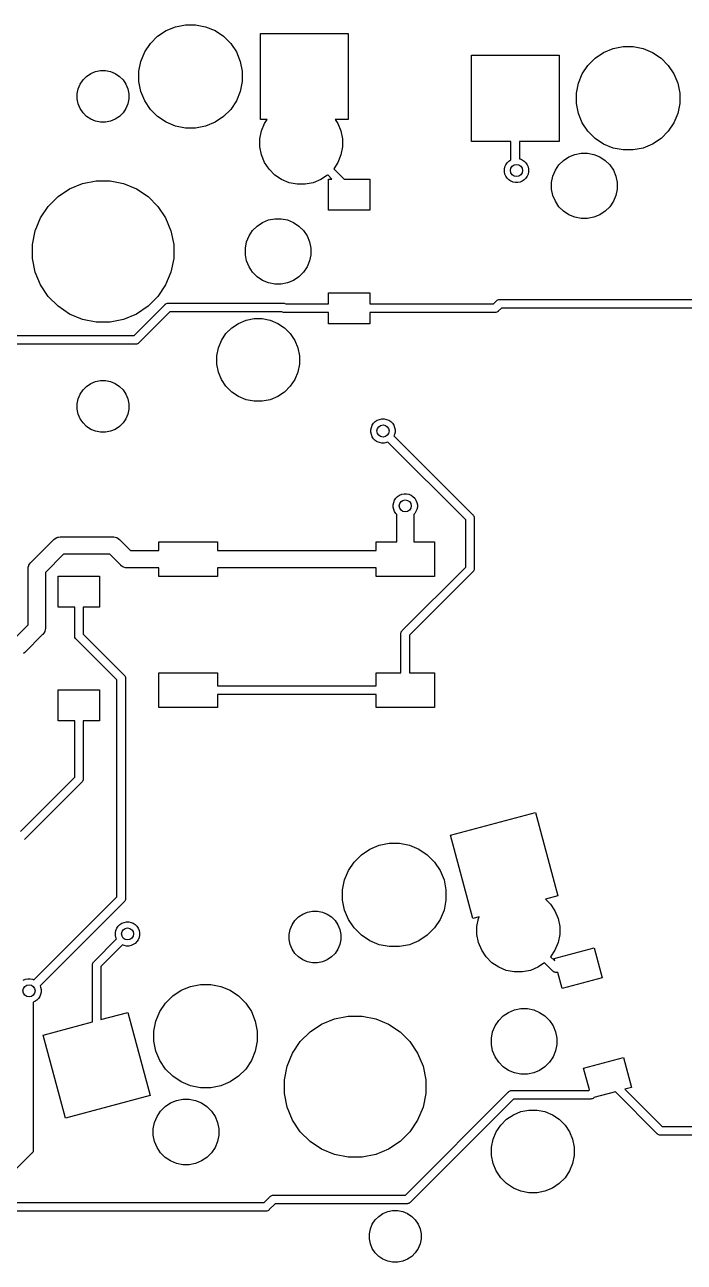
# Model space of a CAD drawing. Extents: x 70 to 347, y -163 to -55.
# Drawn here: x 101.38 to 120.53, y -153.88 to -117.96 of the extents above; entities that cross this region are included whole.
import ezdxf

# ---------------------------------------------------------------- set-up
doc = ezdxf.new("R2010")
doc.units = 0
doc.layers.add('BLACK', color=7, linetype='CONTINUOUS')

msp = doc.modelspace()

# ---------------------------------------------------------------- linework, layer by layer
at = {"layer": 'BLACK', "linetype": 'CONTINUOUS'}
for p, q in [((105.241, -118.291), (105.487, -118.127)), ((105.487, -118.127), (105.76, -118.014)), ((105.76, -118.014), (106.05, -117.956)), ((106.05, -117.956), (106.345, -117.956)), ((106.345, -117.956), (106.635, -118.014)), ((106.635, -118.014), (106.908, -118.127)), ((106.908, -118.127), (107.154, -118.291)), ((104.868, -118.746), (105.032, -118.5)), ((105.032, -118.5), (105.241, -118.291)), ((107.154, -118.291), (107.363, -118.5)), ((107.363, -118.5), (107.527, -118.746)), ((108.224, -120.706), (108.224, -118.206)), ((108.224, -118.206), (110.774, -118.206)), ((110.774, -118.206), (110.774, -120.706)), ((104.755, -119.019), (104.868, -118.746)), ((107.527, -118.746), (107.64, -119.019)), ((114.347, -121.341), (114.347, -118.841)), ((114.347, -118.841), (116.897, -118.841)), ((116.897, -118.841), (116.897, -121.341)), ((117.941, -118.926), (118.187, -118.762)), ((118.187, -118.762), (118.46, -118.649)), ((118.46, -118.649), (118.75, -118.591)), ((118.75, -118.591), (119.045, -118.591)), ((119.045, -118.591), (119.335, -118.649)), ((119.335, -118.649), (119.608, -118.762)), ((119.608, -118.762), (119.854, -118.926)), ((104.697, -119.308), (104.755, -119.019)), ((107.64, -119.019), (107.697, -119.308)), ((117.568, -119.381), (117.732, -119.135)), ((117.732, -119.135), (117.941, -118.926)), ((119.854, -118.926), (120.063, -119.135)), ((120.063, -119.135), (120.227, -119.381)), ((102.993, -119.681), (103.075, -119.558)), ((103.075, -119.558), (103.179, -119.454)), ((103.179, -119.454), (103.302, -119.372)), ((103.302, -119.372), (103.439, -119.315)), ((103.439, -119.315), (103.584, -119.286)), ((103.584, -119.286), (103.731, -119.286)), ((103.731, -119.286), (103.876, -119.315)), ((103.876, -119.315), (104.013, -119.372)), ((104.013, -119.372), (104.135, -119.454)), ((104.135, -119.454), (104.24, -119.558)), ((104.24, -119.558), (104.322, -119.681)), ((104.697, -119.604), (104.697, -119.308)), ((104.755, -119.894), (104.697, -119.604)), ((107.697, -119.604), (107.64, -119.894)), ((107.697, -119.308), (107.697, -119.604)), ((117.455, -119.654), (117.568, -119.381)), ((120.227, -119.381), (120.34, -119.654)), ((102.907, -119.962), (102.936, -119.817)), ((102.907, -120.11), (102.907, -119.962)), ((102.936, -119.817), (102.993, -119.681)), ((104.322, -119.681), (104.379, -119.817)), ((104.379, -119.817), (104.407, -119.962)), ((104.407, -119.962), (104.407, -120.11)), ((104.868, -120.167), (104.755, -119.894)), ((107.64, -119.894), (107.527, -120.167)), ((117.397, -119.943), (117.455, -119.654)), ((117.397, -120.239), (117.397, -119.943)), ((120.34, -119.654), (120.397, -119.943)), ((120.397, -119.943), (120.397, -120.239)), ((102.936, -120.255), (102.907, -120.11)), ((102.993, -120.391), (102.936, -120.255)), ((104.379, -120.255), (104.322, -120.391)), ((104.407, -120.11), (104.379, -120.255)), ((105.032, -120.412), (104.868, -120.167)), ((107.527, -120.167), (107.363, -120.412)), ((117.455, -120.529), (117.397, -120.239)), ((120.397, -120.239), (120.34, -120.529)), ((103.075, -120.514), (102.993, -120.391)), ((103.179, -120.619), (103.075, -120.514)), ((103.302, -120.701), (103.179, -120.619)), ((104.135, -120.619), (104.013, -120.701)), ((104.24, -120.514), (104.135, -120.619)), ((104.322, -120.391), (104.24, -120.514)), ((105.241, -120.621), (105.032, -120.412)), ((105.487, -120.785), (105.241, -120.621)), ((107.154, -120.621), (106.908, -120.785)), ((107.363, -120.412), (107.154, -120.621)), ((117.568, -120.802), (117.455, -120.529)), ((120.34, -120.529), (120.227, -120.802)), ((103.439, -120.757), (103.302, -120.701)), ((103.584, -120.786), (103.439, -120.757)), ((103.731, -120.786), (103.584, -120.786)), ((103.876, -120.757), (103.731, -120.786)), ((104.013, -120.701), (103.876, -120.757)), ((105.76, -120.899), (105.487, -120.785)), ((106.05, -120.956), (105.76, -120.899)), ((106.345, -120.956), (106.05, -120.956)), ((106.635, -120.899), (106.345, -120.956)), ((106.908, -120.785), (106.635, -120.899)), ((108.207, -121.268), (108.254, -121.036)), ((108.419, -120.706), (108.224, -120.706)), ((108.254, -121.036), (108.344, -120.818)), ((108.344, -120.818), (108.419, -120.706)), ((110.774, -120.706), (110.396, -120.706)), ((110.396, -120.706), (110.471, -120.818)), ((110.471, -120.818), (110.561, -121.036)), ((110.561, -121.036), (110.607, -121.268)), ((117.732, -121.047), (117.568, -120.802)), ((117.941, -121.256), (117.732, -121.047)), ((120.063, -121.047), (119.854, -121.256)), ((120.227, -120.802), (120.063, -121.047)), ((108.207, -121.504), (108.207, -121.268)), ((110.607, -121.268), (110.607, -121.504)), ((115.497, -121.341), (114.347, -121.341)), ((115.497, -121.875), (115.497, -121.341)), ((116.897, -121.341), (115.747, -121.341)), ((115.747, -121.341), (115.747, -121.847)), ((118.187, -121.42), (117.941, -121.256)), ((119.854, -121.256), (119.608, -121.42)), ((108.254, -121.736), (108.207, -121.504)), ((108.344, -121.955), (108.254, -121.736)), ((110.561, -121.736), (110.471, -121.955)), ((110.607, -121.504), (110.561, -121.736)), ((117.177, -121.789), (117.35, -121.718)), ((117.35, -121.718), (117.534, -121.681)), ((117.534, -121.681), (117.721, -121.681)), ((117.721, -121.681), (117.904, -121.718)), ((117.904, -121.718), (118.077, -121.789)), ((118.46, -121.534), (118.187, -121.42)), ((118.75, -121.591), (118.46, -121.534)), ((119.045, -121.591), (118.75, -121.591)), ((119.335, -121.534), (119.045, -121.591)), ((119.608, -121.42), (119.335, -121.534)), ((108.475, -122.151), (108.344, -121.955)), ((110.471, -121.955), (110.351, -122.134)), ((115.309, -122.152), (115.322, -122.085)), ((115.322, -122.085), (115.349, -122.021)), ((115.349, -122.021), (115.387, -121.964)), ((115.387, -121.964), (115.436, -121.915)), ((115.436, -121.915), (115.493, -121.877)), ((115.493, -121.877), (115.497, -121.875)), ((115.747, -121.847), (115.761, -121.85)), ((115.761, -121.85), (115.825, -121.877)), ((115.825, -121.877), (115.882, -121.915)), ((115.882, -121.915), (115.931, -121.964)), ((115.931, -121.964), (115.969, -122.021)), ((115.969, -122.021), (115.995, -122.085)), ((115.995, -122.085), (116.009, -122.152)), ((116.786, -122.181), (116.889, -122.026)), ((116.889, -122.026), (117.022, -121.893)), ((117.022, -121.893), (117.177, -121.789)), ((118.077, -121.789), (118.233, -121.893)), ((118.233, -121.893), (118.365, -122.026)), ((118.365, -122.026), (118.469, -122.181)), ((103.059, -122.565), (103.455, -122.486)), ((103.455, -122.486), (103.859, -122.486)), ((103.859, -122.486), (104.255, -122.565)), ((108.642, -122.318), (108.475, -122.151)), ((108.839, -122.45), (108.642, -122.318)), ((109.057, -122.54), (108.839, -122.45)), ((109.976, -122.45), (109.757, -122.54)), ((110.172, -122.318), (109.976, -122.45)), ((110.177, -122.314), (110.172, -122.318)), ((110.299, -122.436), (110.177, -122.314)), ((110.201, -123.336), (110.201, -122.436)), ((110.201, -122.436), (110.299, -122.436)), ((110.351, -122.134), (110.653, -122.436)), ((110.653, -122.436), (111.401, -122.436)), ((111.401, -122.436), (111.401, -123.336)), ((115.309, -122.221), (115.309, -122.152)), ((115.322, -122.289), (115.309, -122.221)), ((115.349, -122.352), (115.322, -122.289)), ((115.387, -122.41), (115.349, -122.352)), ((115.436, -122.459), (115.387, -122.41)), ((115.493, -122.497), (115.436, -122.459)), ((115.882, -122.459), (115.825, -122.497)), ((115.931, -122.41), (115.882, -122.459)), ((115.969, -122.352), (115.931, -122.41)), ((115.995, -122.289), (115.969, -122.352)), ((116.009, -122.221), (115.995, -122.289)), ((116.009, -122.152), (116.009, -122.221)), ((116.677, -122.538), (116.714, -122.354)), ((116.714, -122.354), (116.786, -122.181)), ((118.469, -122.181), (118.541, -122.354)), ((118.541, -122.354), (118.577, -122.538)), ((102.351, -122.944), (102.686, -122.72)), ((102.686, -122.72), (103.059, -122.565)), ((104.255, -122.565), (104.628, -122.72)), ((104.628, -122.72), (104.964, -122.944)), ((109.289, -122.586), (109.057, -122.54)), ((109.526, -122.586), (109.289, -122.586)), ((109.757, -122.54), (109.526, -122.586)), ((115.557, -122.523), (115.493, -122.497)), ((115.624, -122.537), (115.557, -122.523)), ((115.693, -122.537), (115.624, -122.537)), ((115.761, -122.523), (115.693, -122.537)), ((115.825, -122.497), (115.761, -122.523)), ((116.677, -122.725), (116.677, -122.538)), ((116.714, -122.908), (116.677, -122.725)), ((118.577, -122.725), (118.541, -122.908)), ((118.577, -122.538), (118.577, -122.725)), ((102.065, -123.229), (102.351, -122.944)), ((104.964, -122.944), (105.25, -123.229)), ((116.786, -123.081), (116.714, -122.908)), ((116.889, -123.237), (116.786, -123.081)), ((118.469, -123.081), (118.365, -123.237)), ((118.541, -122.908), (118.469, -123.081)), ((101.686, -123.938), (101.841, -123.565)), ((101.841, -123.565), (102.065, -123.229)), ((105.25, -123.229), (105.474, -123.565)), ((105.474, -123.565), (105.629, -123.938)), ((111.401, -123.336), (110.201, -123.336)), ((117.022, -123.369), (116.889, -123.237)), ((117.177, -123.473), (117.022, -123.369)), ((117.35, -123.545), (117.177, -123.473)), ((117.534, -123.581), (117.35, -123.545)), ((117.904, -123.545), (117.721, -123.581)), ((118.077, -123.473), (117.904, -123.545)), ((118.233, -123.369), (118.077, -123.473)), ((118.365, -123.237), (118.233, -123.369)), ((107.999, -123.931), (108.132, -123.798)), ((108.132, -123.798), (108.287, -123.694)), ((108.287, -123.694), (108.46, -123.623)), ((108.46, -123.623), (108.644, -123.586)), ((108.644, -123.586), (108.831, -123.586)), ((108.831, -123.586), (109.014, -123.623)), ((109.014, -123.623), (109.187, -123.694)), ((109.187, -123.694), (109.343, -123.798)), ((109.343, -123.798), (109.475, -123.931)), ((117.721, -123.581), (117.534, -123.581)), ((101.607, -124.334), (101.686, -123.938)), ((105.629, -123.938), (105.707, -124.334)), ((107.787, -124.443), (107.824, -124.259)), ((107.824, -124.259), (107.896, -124.086)), ((107.896, -124.086), (107.999, -123.931)), ((109.475, -123.931), (109.579, -124.086)), ((109.579, -124.086), (109.651, -124.259)), ((109.651, -124.259), (109.687, -124.443)), ((101.607, -124.738), (101.607, -124.334)), ((105.707, -124.334), (105.707, -124.738)), ((107.787, -124.63), (107.787, -124.443)), ((107.824, -124.813), (107.787, -124.63)), ((109.687, -124.63), (109.651, -124.813)), ((109.687, -124.443), (109.687, -124.63)), ((101.686, -125.134), (101.607, -124.738)), ((105.707, -124.738), (105.629, -125.134)), ((107.896, -124.986), (107.824, -124.813)), ((107.999, -125.142), (107.896, -124.986)), ((109.579, -124.986), (109.475, -125.142)), ((109.651, -124.813), (109.579, -124.986)), ((101.841, -125.507), (101.686, -125.134)), ((105.629, -125.134), (105.474, -125.507)), ((108.132, -125.274), (107.999, -125.142)), ((108.287, -125.378), (108.132, -125.274)), ((109.343, -125.274), (109.187, -125.378)), ((109.475, -125.142), (109.343, -125.274)), ((102.065, -125.843), (101.841, -125.507)), ((105.474, -125.507), (105.25, -125.843)), ((108.46, -125.45), (108.287, -125.378)), ((108.644, -125.486), (108.46, -125.45)), ((108.831, -125.486), (108.644, -125.486)), ((109.014, -125.45), (108.831, -125.486)), ((109.187, -125.378), (109.014, -125.45)), ((102.351, -126.129), (102.065, -125.843)), ((104.556, -126.975), (105.455, -126.077)), ((105.25, -125.843), (104.964, -126.129)), ((105.455, -126.077), (105.459, -126.072)), ((105.459, -126.072), (105.463, -126.068)), ((105.463, -126.068), (105.478, -126.057)), ((105.478, -126.057), (105.499, -126.045)), ((105.499, -126.045), (105.523, -126.038)), ((105.523, -126.038), (105.541, -126.036)), ((105.541, -126.036), (105.541, -126.036)), ((105.541, -126.036), (105.547, -126.036)), ((105.547, -126.036), (105.554, -126.036)), ((105.554, -126.036), (108.883, -126.036)), ((108.883, -126.036), (108.889, -126.036)), ((108.889, -126.036), (108.896, -126.036)), ((108.896, -126.036), (108.896, -126.036)), ((108.896, -126.036), (108.914, -126.038)), ((108.914, -126.038), (108.937, -126.045)), ((108.937, -126.045), (108.959, -126.057)), ((108.959, -126.057), (108.965, -126.061)), ((108.965, -126.061), (110.201, -126.061)), ((110.201, -126.061), (110.201, -125.736)), ((110.201, -125.736), (111.401, -125.736)), ((111.401, -125.736), (111.401, -126.061)), ((111.401, -126.061), (114.986, -126.061)), ((114.986, -126.061), (115.075, -125.972)), ((115.075, -125.972), (115.079, -125.967)), ((115.079, -125.967), (115.084, -125.963)), ((115.084, -125.963), (115.098, -125.952)), ((115.084, -125.963), (115.084, -125.963)), ((115.098, -125.952), (115.12, -125.94)), ((115.12, -125.94), (115.143, -125.933)), ((115.143, -125.933), (115.161, -125.931)), ((115.161, -125.931), (115.161, -125.931)), ((115.161, -125.931), (115.168, -125.931)), ((115.168, -125.931), (115.174, -125.931)), ((115.174, -125.931), (124.624, -125.931)), ((102.686, -126.353), (102.351, -126.129)), ((103.059, -126.507), (102.686, -126.353)), ((104.628, -126.353), (104.255, -126.507)), ((104.964, -126.129), (104.628, -126.353)), ((105.599, -126.286), (104.701, -127.184)), ((108.839, -126.286), (105.599, -126.286)), ((108.845, -126.291), (108.839, -126.286)), ((108.866, -126.302), (108.845, -126.291)), ((108.89, -126.309), (108.866, -126.302)), ((108.908, -126.311), (108.89, -126.309)), ((108.914, -126.312), (108.908, -126.311)), ((108.908, -126.311), (108.908, -126.311)), ((108.921, -126.311), (108.914, -126.312)), ((110.201, -126.311), (108.921, -126.311)), ((110.201, -126.636), (110.201, -126.311)), ((115.031, -126.311), (111.401, -126.311)), ((111.401, -126.311), (111.401, -126.636)), ((115.038, -126.312), (115.031, -126.311)), ((115.044, -126.311), (115.038, -126.312)), ((115.062, -126.309), (115.044, -126.311)), ((115.044, -126.311), (115.044, -126.311)), ((115.086, -126.302), (115.062, -126.309)), ((115.107, -126.291), (115.086, -126.302)), ((115.126, -126.275), (115.107, -126.291)), ((115.13, -126.27), (115.126, -126.275)), ((115.219, -126.181), (115.13, -126.27)), ((124.669, -126.181), (115.219, -126.181)), ((103.455, -126.586), (103.059, -126.507)), ((103.859, -126.586), (103.455, -126.586)), ((104.255, -126.507), (103.859, -126.586)), ((107.225, -126.921), (107.392, -126.754)), ((107.392, -126.754), (107.589, -126.623)), ((107.589, -126.623), (107.807, -126.532)), ((107.807, -126.532), (108.039, -126.486)), ((108.039, -126.486), (108.276, -126.486)), ((108.276, -126.486), (108.507, -126.532)), ((108.507, -126.532), (108.726, -126.623)), ((108.726, -126.623), (108.922, -126.754)), ((108.922, -126.754), (109.089, -126.921)), ((111.401, -126.636), (110.201, -126.636)), ((97.9822, -126.975), (104.556, -126.975)), ((107.004, -127.336), (107.094, -127.118)), ((107.094, -127.118), (107.225, -126.921)), ((109.089, -126.921), (109.221, -127.118)), ((109.221, -127.118), (109.311, -127.336)), ((104.602, -127.225), (98.0554, -127.225)), ((104.608, -127.226), (104.602, -127.225)), ((104.614, -127.225), (104.608, -127.226)), ((104.633, -127.224), (104.614, -127.225)), ((104.614, -127.225), (104.614, -127.225)), ((104.656, -127.216), (104.633, -127.224)), ((104.678, -127.205), (104.656, -127.216)), ((104.697, -127.189), (104.678, -127.205)), ((104.701, -127.184), (104.697, -127.189)), ((106.957, -127.568), (107.004, -127.336)), ((109.311, -127.336), (109.357, -127.568)), ((106.957, -127.804), (106.957, -127.568)), ((107.004, -128.036), (106.957, -127.804)), ((109.357, -127.804), (109.311, -128.036)), ((109.357, -127.568), (109.357, -127.804)), ((107.094, -128.255), (107.004, -128.036)), ((109.311, -128.036), (109.221, -128.255)), ((102.993, -128.681), (103.075, -128.558)), ((103.075, -128.558), (103.179, -128.454)), ((103.179, -128.454), (103.302, -128.372)), ((103.302, -128.372), (103.439, -128.315)), ((103.439, -128.315), (103.584, -128.286)), ((103.584, -128.286), (103.731, -128.286)), ((103.731, -128.286), (103.876, -128.315)), ((103.876, -128.315), (104.013, -128.372)), ((104.013, -128.372), (104.135, -128.454)), ((104.135, -128.454), (104.24, -128.558)), ((104.24, -128.558), (104.322, -128.681)), ((107.225, -128.451), (107.094, -128.255)), ((107.392, -128.618), (107.225, -128.451)), ((109.089, -128.451), (108.922, -128.618)), ((109.221, -128.255), (109.089, -128.451)), ((102.907, -128.962), (102.936, -128.817)), ((102.936, -128.817), (102.993, -128.681)), ((104.322, -128.681), (104.379, -128.817)), ((104.379, -128.817), (104.407, -128.962)), ((107.589, -128.75), (107.392, -128.618)), ((107.807, -128.84), (107.589, -128.75)), ((108.039, -128.886), (107.807, -128.84)), ((108.276, -128.886), (108.039, -128.886)), ((108.507, -128.84), (108.276, -128.886)), ((108.726, -128.75), (108.507, -128.84)), ((108.922, -128.618), (108.726, -128.75)), ((102.907, -129.11), (102.907, -128.962)), ((102.936, -129.255), (102.907, -129.11)), ((102.993, -129.391), (102.936, -129.255)), ((104.379, -129.255), (104.322, -129.391)), ((104.407, -129.11), (104.379, -129.255)), ((104.407, -128.962), (104.407, -129.11)), ((103.075, -129.514), (102.993, -129.391)), ((103.179, -129.619), (103.075, -129.514)), ((103.302, -129.701), (103.179, -129.619)), ((104.135, -129.619), (104.013, -129.701)), ((104.24, -129.514), (104.135, -129.619)), ((104.322, -129.391), (104.24, -129.514)), ((111.433, -129.714), (111.446, -129.646)), ((111.446, -129.646), (111.472, -129.583)), ((111.472, -129.583), (111.511, -129.525)), ((111.511, -129.525), (111.559, -129.477)), ((111.559, -129.477), (111.617, -129.438)), ((111.617, -129.438), (111.681, -129.412)), ((111.681, -129.412), (111.748, -129.398)), ((111.748, -129.398), (111.817, -129.398)), ((111.817, -129.398), (111.885, -129.412)), ((111.885, -129.412), (111.948, -129.438)), ((111.948, -129.438), (112.006, -129.477)), ((112.006, -129.477), (112.054, -129.525)), ((112.054, -129.525), (112.093, -129.583)), ((112.093, -129.583), (112.119, -129.646)), ((112.119, -129.646), (112.133, -129.714)), ((103.439, -129.757), (103.302, -129.701)), ((103.584, -129.786), (103.439, -129.757)), ((103.731, -129.786), (103.584, -129.786)), ((103.876, -129.757), (103.731, -129.786)), ((104.013, -129.701), (103.876, -129.757)), ((111.433, -129.783), (111.433, -129.714)), ((111.446, -129.851), (111.433, -129.783)), ((111.472, -129.914), (111.446, -129.851)), ((111.511, -129.972), (111.472, -129.914)), ((111.559, -130.02), (111.511, -129.972)), ((111.617, -130.059), (111.559, -130.02)), ((112.119, -129.851), (112.102, -129.891)), ((112.102, -129.891), (114.392, -132.181)), ((112.133, -129.783), (112.119, -129.851)), ((112.133, -129.714), (112.133, -129.783)), ((111.681, -130.085), (111.617, -130.059)), ((111.748, -130.098), (111.681, -130.085)), ((111.817, -130.098), (111.748, -130.098)), ((111.885, -130.085), (111.817, -130.098)), ((111.925, -130.068), (111.885, -130.085)), ((114.183, -132.325), (111.925, -130.068)), ((112.08, -131.889), (112.093, -131.821)), ((112.093, -131.821), (112.12, -131.757)), ((112.12, -131.757), (112.158, -131.7)), ((112.158, -131.7), (112.207, -131.651)), ((112.207, -131.651), (112.264, -131.613)), ((112.264, -131.613), (112.328, -131.586)), ((112.328, -131.586), (112.396, -131.573)), ((112.396, -131.573), (112.464, -131.573)), ((112.464, -131.573), (112.532, -131.586)), ((112.532, -131.586), (112.596, -131.613)), ((112.596, -131.613), (112.653, -131.651)), ((112.653, -131.651), (112.702, -131.7)), ((112.702, -131.7), (112.74, -131.757)), ((112.74, -131.757), (112.767, -131.821)), ((112.767, -131.821), (112.78, -131.889)), ((112.08, -131.957), (112.08, -131.889)), ((112.093, -132.025), (112.08, -131.957)), ((112.12, -132.089), (112.093, -132.025)), ((112.158, -132.146), (112.12, -132.089)), ((112.18, -132.168), (112.158, -132.146)), ((112.18, -132.97), (112.18, -132.168)), ((112.702, -132.146), (112.68, -132.168)), ((112.68, -132.168), (112.68, -132.97)), ((112.74, -132.089), (112.702, -132.146)), ((112.767, -132.025), (112.74, -132.089)), ((112.78, -131.957), (112.767, -132.025)), ((112.78, -131.889), (112.78, -131.957)), ((114.392, -132.181), (114.396, -132.185)), ((114.396, -132.185), (114.4, -132.189)), ((114.4, -132.189), (114.4, -132.189)), ((114.4, -132.189), (114.407, -132.197)), ((114.183, -133.697), (114.183, -132.325)), ((114.407, -132.197), (114.412, -132.204)), ((114.412, -132.204), (114.424, -132.225)), ((114.424, -132.225), (114.431, -132.249)), ((114.431, -132.249), (114.433, -132.267)), ((114.433, -132.267), (114.433, -132.267)), ((114.433, -132.267), (114.433, -132.273)), ((114.433, -132.273), (114.433, -132.28)), ((114.433, -132.28), (114.433, -133.742)), ((101.565, -133.563), (102.222, -132.905)), ((102.222, -132.905), (102.23, -132.896)), ((102.23, -132.896), (102.268, -132.865)), ((102.268, -132.865), (102.311, -132.841)), ((102.311, -132.841), (102.345, -132.831)), ((102.345, -132.831), (102.359, -132.827)), ((102.359, -132.827), (102.408, -132.822)), ((102.408, -132.822), (102.42, -132.823)), ((102.42, -132.823), (103.945, -132.823)), ((103.945, -132.823), (103.958, -132.822)), ((103.958, -132.822), (103.97, -132.823)), ((103.97, -132.823), (104.007, -132.827)), ((104.007, -132.827), (104.054, -132.841)), ((104.054, -132.841), (104.097, -132.865)), ((104.097, -132.865), (104.135, -132.896)), ((104.135, -132.896), (104.143, -132.905)), ((104.143, -132.905), (104.458, -133.22)), ((104.458, -133.22), (105.28, -133.22)), ((105.28, -133.22), (105.28, -132.97)), ((105.28, -132.97), (106.98, -132.97)), ((106.98, -132.97), (106.98, -133.22)), ((106.98, -133.22), (111.58, -133.22)), ((111.58, -133.22), (111.58, -132.97)), ((111.58, -132.97), (112.18, -132.97)), ((112.68, -132.97), (113.28, -132.97)), ((113.28, -132.97), (113.28, -133.97)), ((101.505, -133.644), (101.524, -133.609)), ((101.524, -133.609), (101.555, -133.571)), ((101.555, -133.571), (101.565, -133.563)), ((102.511, -133.323), (101.983, -133.852)), ((103.854, -133.323), (102.511, -133.323)), ((104.169, -133.638), (103.854, -133.323)), ((101.481, -133.748), (101.486, -133.699)), ((101.483, -133.761), (101.481, -133.748)), ((101.483, -135.37), (101.483, -133.761)), ((101.486, -133.699), (101.501, -133.652)), ((101.501, -133.652), (101.505, -133.644)), ((101.983, -133.852), (101.983, -135.461)), ((102.358, -134.861), (102.358, -133.961)), ((102.358, -133.961), (103.558, -133.961)), ((103.558, -133.961), (103.558, -134.861)), ((104.177, -133.648), (104.169, -133.638)), ((104.215, -133.679), (104.177, -133.648)), ((104.253, -133.699), (104.215, -133.679)), ((104.258, -133.702), (104.253, -133.699)), ((104.305, -133.716), (104.258, -133.702)), ((104.354, -133.721), (104.305, -133.716)), ((104.366, -133.72), (104.354, -133.721)), ((105.28, -133.72), (104.366, -133.72)), ((105.28, -133.97), (105.28, -133.72)), ((106.98, -133.97), (105.28, -133.97)), ((111.58, -133.72), (106.98, -133.72)), ((106.98, -133.72), (106.98, -133.97)), ((111.58, -133.97), (111.58, -133.72)), ((113.28, -133.97), (111.58, -133.97)), ((112.346, -135.533), (114.183, -133.697)), ((114.392, -133.841), (112.555, -135.678)), ((114.396, -133.837), (114.392, -133.841)), ((114.4, -133.833), (114.396, -133.837)), ((114.412, -133.818), (114.4, -133.833)), ((114.4, -133.833), (114.4, -133.833)), ((114.424, -133.797), (114.412, -133.818)), ((114.43, -133.774), (114.424, -133.797)), ((114.431, -133.773), (114.43, -133.774)), ((114.433, -133.755), (114.431, -133.773)), ((114.433, -133.742), (114.433, -133.748)), ((114.433, -133.748), (114.433, -133.755)), ((114.433, -133.755), (114.433, -133.755)), ((102.833, -134.861), (102.358, -134.861)), ((102.833, -135.693), (102.833, -134.861)), ((103.558, -134.861), (103.083, -134.861)), ((103.083, -134.861), (103.083, -135.647)), ((101.104, -135.748), (101.483, -135.37)), ((101.901, -135.659), (101.393, -136.167)), ((101.91, -135.651), (101.901, -135.659)), ((101.941, -135.613), (101.91, -135.651)), ((101.965, -135.57), (101.941, -135.613)), ((101.969, -135.556), (101.965, -135.57)), ((101.979, -135.522), (101.969, -135.556)), ((101.984, -135.473), (101.979, -135.522)), ((101.983, -135.461), (101.984, -135.473)), ((102.833, -135.699), (102.833, -135.693)), ((102.835, -135.724), (102.833, -135.699)), ((102.842, -135.747), (102.835, -135.724)), ((102.854, -135.769), (102.842, -135.747)), ((102.866, -135.783), (102.854, -135.769)), ((103.083, -135.647), (104.267, -136.831)), ((112.304, -135.626), (112.305, -135.62)), ((112.305, -135.632), (112.304, -135.626)), ((112.305, -135.62), (112.307, -135.602)), ((112.305, -135.62), (112.305, -135.62)), ((112.305, -136.77), (112.305, -135.632)), ((112.307, -135.602), (112.314, -135.578)), ((112.314, -135.578), (112.326, -135.556)), ((112.326, -135.556), (112.341, -135.537)), ((112.341, -135.537), (112.346, -135.533)), ((112.555, -135.678), (112.555, -136.77)), ((102.87, -135.788), (102.866, -135.783)), ((102.874, -135.792), (102.87, -135.788)), ((104.058, -136.975), (102.874, -135.792)), ((101.385, -136.176), (101.347, -136.207)), ((101.393, -136.167), (101.385, -136.176)), ((104.267, -136.831), (104.271, -136.835)), ((104.271, -136.835), (104.275, -136.839)), ((104.275, -136.839), (104.275, -136.839)), ((104.275, -136.839), (104.28, -136.845)), ((104.28, -136.845), (104.287, -136.854)), ((104.287, -136.854), (104.299, -136.875)), ((105.28, -137.77), (105.28, -136.77)), ((105.28, -136.77), (106.98, -136.77)), ((106.98, -136.77), (106.98, -137.145)), ((111.58, -137.145), (111.58, -136.77)), ((111.58, -136.77), (112.305, -136.77)), ((112.555, -136.77), (113.28, -136.77)), ((113.28, -136.77), (113.28, -137.77)), ((104.058, -143.272), (104.058, -136.975)), ((104.299, -136.875), (104.306, -136.899)), ((104.306, -136.899), (104.308, -136.917)), ((104.308, -136.917), (104.308, -136.917)), ((104.308, -136.917), (104.308, -136.923)), ((104.308, -136.923), (104.308, -136.93)), ((104.308, -136.93), (104.308, -143.317)), ((106.98, -137.145), (111.58, -137.145)), ((102.358, -138.161), (102.358, -137.261)), ((102.358, -137.261), (103.558, -137.261)), ((103.558, -137.261), (103.558, -138.161)), ((111.58, -137.395), (106.98, -137.395)), ((106.98, -137.395), (106.98, -137.77)), ((111.58, -137.77), (111.58, -137.395)), ((106.98, -137.77), (105.28, -137.77)), ((113.28, -137.77), (111.58, -137.77)), ((102.833, -138.161), (102.358, -138.161)), ((102.833, -139.796), (102.833, -138.161)), ((103.558, -138.161), (103.083, -138.161)), ((103.083, -138.161), (103.083, -139.842)), ((101.256, -141.373), (102.833, -139.796)), ((103.042, -139.94), (101.4, -141.583)), ((103.047, -139.936), (103.042, -139.94)), ((103.051, -139.932), (103.047, -139.936)), ((103.063, -139.917), (103.051, -139.932)), ((103.051, -139.932), (103.051, -139.932)), ((103.074, -139.896), (103.063, -139.917)), ((103.075, -139.892), (103.074, -139.896)), ((103.082, -139.872), (103.075, -139.892)), ((103.083, -139.854), (103.082, -139.872)), ((103.083, -139.842), (103.084, -139.848)), ((103.084, -139.848), (103.083, -139.854)), ((103.083, -139.854), (103.083, -139.854)), ((113.746, -141.484), (116.209, -140.824)), ((116.209, -140.824), (116.856, -143.239)), ((114.393, -143.899), (113.746, -141.484)), ((101.396, -141.587), (101.377, -141.603)), ((101.4, -141.583), (101.396, -141.587)), ((111.155, -142.051), (111.401, -141.887)), ((111.401, -141.887), (111.674, -141.774)), ((111.674, -141.774), (111.964, -141.716)), ((111.964, -141.716), (112.259, -141.716)), ((112.259, -141.716), (112.549, -141.774)), ((112.549, -141.774), (112.822, -141.887)), ((112.822, -141.887), (113.067, -142.051)), ((110.946, -142.26), (111.155, -142.051)), ((113.067, -142.051), (113.276, -142.26)), ((110.669, -142.779), (110.782, -142.506)), ((110.782, -142.506), (110.946, -142.26)), ((113.276, -142.26), (113.441, -142.506)), ((113.441, -142.506), (113.554, -142.779)), ((110.611, -143.068), (110.669, -142.779)), ((113.554, -142.779), (113.611, -143.068)), ((101.65, -145.679), (104.058, -143.272)), ((104.308, -143.317), (104.308, -143.323)), ((104.308, -143.323), (104.308, -143.33)), ((110.611, -143.364), (110.611, -143.068)), ((113.611, -143.068), (113.611, -143.364)), ((116.856, -143.239), (116.495, -143.336)), ((104.267, -143.416), (101.827, -145.856)), ((104.271, -143.412), (104.267, -143.416)), ((104.275, -143.408), (104.271, -143.412)), ((104.287, -143.393), (104.275, -143.408)), ((104.275, -143.408), (104.275, -143.408)), ((104.288, -143.391), (104.287, -143.393)), ((104.299, -143.372), (104.288, -143.391)), ((104.306, -143.348), (104.299, -143.372)), ((104.308, -143.33), (104.306, -143.348)), ((104.308, -143.33), (104.308, -143.33)), ((109.589, -143.713), (109.734, -143.684)), ((109.734, -143.684), (109.882, -143.684)), ((109.882, -143.684), (110.027, -143.713)), ((110.669, -143.654), (110.611, -143.364)), ((110.782, -143.927), (110.669, -143.654)), ((113.554, -143.654), (113.441, -143.927)), ((113.611, -143.364), (113.554, -143.654)), ((116.495, -143.336), (116.643, -143.485)), ((116.643, -143.485), (116.775, -143.681)), ((116.775, -143.681), (116.865, -143.9)), ((104.145, -144.076), (104.203, -144.038)), ((104.203, -144.038), (104.267, -144.012)), ((104.267, -144.012), (104.334, -143.998)), ((104.334, -143.998), (104.403, -143.998)), ((104.403, -143.998), (104.471, -144.012)), ((104.471, -144.012), (104.534, -144.038)), ((104.534, -144.038), (104.592, -144.076)), ((109.143, -144.079), (109.225, -143.956)), ((109.225, -143.956), (109.33, -143.851)), ((109.33, -143.851), (109.453, -143.769)), ((109.453, -143.769), (109.589, -143.713)), ((110.027, -143.713), (110.163, -143.769)), ((110.163, -143.769), (110.286, -143.851)), ((110.286, -143.851), (110.39, -143.956)), ((110.39, -143.956), (110.473, -144.079)), ((110.946, -144.172), (110.782, -143.927)), ((113.441, -143.927), (113.276, -144.172)), ((114.578, -143.849), (114.393, -143.899)), ((114.511, -144.131), (114.558, -143.9)), ((114.558, -143.9), (114.578, -143.849)), ((116.865, -143.9), (116.911, -144.131)), ((104.019, -144.314), (104.032, -144.246)), ((104.019, -144.383), (104.019, -144.314)), ((104.032, -144.45), (104.019, -144.383)), ((104.032, -144.246), (104.058, -144.182)), ((104.058, -144.182), (104.097, -144.125)), ((104.097, -144.125), (104.145, -144.076)), ((104.592, -144.076), (104.64, -144.125)), ((104.64, -144.125), (104.679, -144.182)), ((104.679, -144.182), (104.705, -144.246)), ((104.705, -144.246), (104.719, -144.314)), ((104.719, -144.383), (104.705, -144.45)), ((104.719, -144.314), (104.719, -144.383)), ((109.058, -144.36), (109.087, -144.215)), ((109.058, -144.508), (109.058, -144.36)), ((109.087, -144.215), (109.143, -144.079)), ((110.473, -144.079), (110.529, -144.215)), ((110.529, -144.215), (110.558, -144.36)), ((110.558, -144.36), (110.558, -144.508)), ((111.155, -144.381), (110.946, -144.172)), ((111.401, -144.545), (111.155, -144.381)), ((113.067, -144.381), (112.822, -144.545)), ((113.276, -144.172), (113.067, -144.381)), ((114.511, -144.368), (114.511, -144.131)), ((114.558, -144.6), (114.511, -144.368)), ((116.911, -144.368), (116.865, -144.6)), ((116.911, -144.131), (116.911, -144.368)), ((103.388, -145.152), (104.049, -144.491)), ((104.226, -144.668), (103.597, -145.297)), ((104.049, -144.491), (104.032, -144.45)), ((104.267, -144.685), (104.226, -144.668)), ((104.334, -144.698), (104.267, -144.685)), ((104.403, -144.698), (104.334, -144.698)), ((104.471, -144.685), (104.403, -144.698)), ((104.534, -144.658), (104.471, -144.685)), ((104.592, -144.62), (104.534, -144.658)), ((104.64, -144.571), (104.592, -144.62)), ((104.679, -144.514), (104.64, -144.571)), ((104.705, -144.45), (104.679, -144.514)), ((109.087, -144.653), (109.058, -144.508)), ((109.143, -144.789), (109.087, -144.653)), ((110.529, -144.653), (110.473, -144.789)), ((110.558, -144.508), (110.529, -144.653)), ((111.674, -144.659), (111.401, -144.545)), ((111.964, -144.716), (111.674, -144.659)), ((112.259, -144.716), (111.964, -144.716)), ((112.549, -144.659), (112.259, -144.716)), ((112.822, -144.545), (112.549, -144.659)), ((114.648, -144.818), (114.558, -144.6)), ((116.75, -145.058), (117.909, -144.748)), ((116.865, -144.6), (116.775, -144.818)), ((117.909, -144.748), (118.142, -145.617)), ((109.225, -144.912), (109.143, -144.789)), ((109.33, -145.016), (109.225, -144.912)), ((109.453, -145.098), (109.33, -145.016)), ((109.589, -145.155), (109.453, -145.098)), ((110.163, -145.098), (110.027, -145.155)), ((110.286, -145.016), (110.163, -145.098)), ((110.39, -144.912), (110.286, -145.016)), ((110.473, -144.789), (110.39, -144.912)), ((114.779, -145.015), (114.648, -144.818)), ((114.946, -145.182), (114.779, -145.015)), ((116.775, -144.818), (116.647, -145.009)), ((116.647, -145.009), (116.769, -145.131)), ((116.769, -145.131), (116.75, -145.058)), ((103.346, -145.245), (103.347, -145.239)), ((103.347, -145.251), (103.346, -145.245)), ((103.347, -145.239), (103.348, -145.221)), ((103.347, -145.239), (103.347, -145.239)), ((103.347, -146.9), (103.347, -145.251)), ((103.348, -145.221), (103.356, -145.197)), ((103.356, -145.197), (103.367, -145.175)), ((103.367, -145.175), (103.383, -145.156)), ((103.383, -145.156), (103.388, -145.152)), ((103.597, -145.297), (103.597, -146.833)), ((109.734, -145.184), (109.589, -145.155)), ((109.882, -145.184), (109.734, -145.184)), ((110.027, -145.155), (109.882, -145.184)), ((115.143, -145.313), (114.946, -145.182)), ((115.361, -145.404), (115.143, -145.313)), ((115.593, -145.45), (115.361, -145.404)), ((115.83, -145.45), (115.593, -145.45)), ((116.061, -145.404), (115.83, -145.45)), ((116.28, -145.313), (116.061, -145.404)), ((116.471, -145.186), (116.28, -145.313)), ((116.707, -145.422), (116.471, -145.186)), ((116.711, -145.427), (116.707, -145.422)), ((116.715, -145.431), (116.711, -145.427)), ((116.727, -145.44), (116.715, -145.431)), ((116.715, -145.431), (116.715, -145.431)), ((116.73, -145.442), (116.727, -145.44)), ((116.751, -145.454), (116.73, -145.442)), ((116.775, -145.461), (116.751, -145.454)), ((116.793, -145.463), (116.775, -145.461)), ((116.8, -145.463), (116.793, -145.463)), ((116.793, -145.463), (116.793, -145.463)), ((116.806, -145.463), (116.8, -145.463)), ((116.858, -145.463), (116.806, -145.463)), ((116.983, -145.928), (116.858, -145.463)), ((101.342, -145.688), (101.406, -145.662)), ((101.406, -145.662), (101.473, -145.648)), ((101.473, -145.648), (101.542, -145.648)), ((101.542, -145.648), (101.61, -145.662)), ((101.61, -145.662), (101.65, -145.679)), ((106.197, -145.871), (106.487, -145.813)), ((106.487, -145.813), (106.783, -145.813)), ((106.783, -145.813), (107.073, -145.871)), ((118.142, -145.617), (116.983, -145.928)), ((101.818, -146.164), (101.779, -146.222)), ((101.844, -146.101), (101.818, -146.164)), ((101.827, -145.856), (101.844, -145.896)), ((101.844, -145.896), (101.858, -145.964)), ((101.858, -146.033), (101.844, -146.101)), ((101.858, -145.964), (101.858, -146.033)), ((105.47, -146.357), (105.679, -146.148)), ((105.679, -146.148), (105.925, -145.984)), ((105.925, -145.984), (106.197, -145.871)), ((107.073, -145.871), (107.346, -145.984)), ((107.346, -145.984), (107.591, -146.148)), ((107.591, -146.148), (107.8, -146.357)), ((101.673, -146.309), (101.633, -146.326)), ((101.633, -146.326), (101.633, -150.614)), ((101.731, -146.27), (101.673, -146.309)), ((101.779, -146.222), (101.731, -146.27)), ((105.306, -146.603), (105.47, -146.357)), ((107.8, -146.357), (107.964, -146.603)), ((115.43, -146.624), (115.602, -146.552)), ((115.602, -146.552), (115.786, -146.516)), ((115.786, -146.516), (115.973, -146.516)), ((115.973, -146.516), (116.157, -146.552)), ((116.157, -146.552), (116.329, -146.624)), ((101.917, -147.283), (103.347, -146.9)), ((103.597, -146.833), (104.38, -146.623)), ((104.38, -146.623), (105.027, -149.038)), ((105.135, -147.165), (105.193, -146.876)), ((105.193, -146.876), (105.306, -146.603)), ((107.964, -146.603), (108.077, -146.876)), ((108.077, -146.876), (108.135, -147.165)), ((110.002, -146.964), (110.375, -146.809)), ((110.375, -146.809), (110.771, -146.731)), ((110.771, -146.731), (111.175, -146.731)), ((111.175, -146.731), (111.571, -146.809)), ((111.571, -146.809), (111.944, -146.964)), ((115.038, -147.016), (115.142, -146.86)), ((115.142, -146.86), (115.274, -146.728)), ((115.274, -146.728), (115.43, -146.624)), ((116.329, -146.624), (116.485, -146.728)), ((116.485, -146.728), (116.617, -146.86)), ((116.617, -146.86), (116.721, -147.016)), ((105.135, -147.461), (105.135, -147.165)), ((108.135, -147.165), (108.135, -147.461)), ((109.38, -147.474), (109.666, -147.188)), ((109.666, -147.188), (110.002, -146.964)), ((111.944, -146.964), (112.279, -147.188)), ((112.279, -147.188), (112.565, -147.474)), ((114.929, -147.372), (114.966, -147.189)), ((114.966, -147.189), (115.038, -147.016)), ((116.721, -147.016), (116.793, -147.189)), ((116.793, -147.189), (116.829, -147.372)), ((102.564, -149.698), (101.917, -147.283)), ((105.193, -147.751), (105.135, -147.461)), ((108.135, -147.461), (108.077, -147.751)), ((109.156, -147.809), (109.38, -147.474)), ((112.565, -147.474), (112.789, -147.809)), ((114.929, -147.559), (114.929, -147.372)), ((114.966, -147.743), (114.929, -147.559)), ((116.829, -147.559), (116.793, -147.743)), ((116.829, -147.372), (116.829, -147.559)), ((105.306, -148.024), (105.193, -147.751)), ((108.077, -147.751), (107.964, -148.024)), ((109.001, -148.183), (109.156, -147.809)), ((112.789, -147.809), (112.944, -148.183)), ((115.038, -147.916), (114.966, -147.743)), ((115.142, -148.071), (115.038, -147.916)), ((116.721, -147.916), (116.617, -148.071)), ((116.793, -147.743), (116.721, -147.916)), ((117.604, -148.246), (118.763, -147.935)), ((118.763, -147.935), (118.996, -148.805)), ((105.47, -148.269), (105.306, -148.024)), ((105.679, -148.478), (105.47, -148.269)), ((107.8, -148.269), (107.591, -148.478)), ((107.964, -148.024), (107.8, -148.269)), ((108.923, -148.579), (109.001, -148.183)), ((112.944, -148.183), (113.023, -148.579)), ((115.274, -148.204), (115.142, -148.071)), ((115.43, -148.308), (115.274, -148.204)), ((115.602, -148.379), (115.43, -148.308)), ((116.329, -148.308), (116.157, -148.379)), ((116.485, -148.204), (116.329, -148.308)), ((116.617, -148.071), (116.485, -148.204)), ((117.773, -148.876), (117.604, -148.246)), ((105.925, -148.642), (105.679, -148.478)), ((106.197, -148.756), (105.925, -148.642)), ((107.346, -148.642), (107.073, -148.756)), ((107.591, -148.478), (107.346, -148.642)), ((108.923, -148.982), (108.923, -148.579)), ((113.023, -148.579), (113.023, -148.982)), ((115.786, -148.416), (115.602, -148.379)), ((115.973, -148.416), (115.786, -148.416)), ((116.157, -148.379), (115.973, -148.416)), ((105.027, -149.038), (102.564, -149.698)), ((106.487, -148.813), (106.197, -148.756)), ((106.783, -148.813), (106.487, -148.813)), ((107.073, -148.756), (106.783, -148.813)), ((109.001, -149.378), (108.923, -148.982)), ((112.432, -151.927), (115.428, -148.931)), ((113.023, -148.982), (112.944, -149.378)), ((115.428, -148.931), (115.432, -148.926)), ((115.432, -148.926), (115.437, -148.923)), ((115.437, -148.923), (115.451, -148.911)), ((115.437, -148.923), (115.437, -148.923)), ((115.451, -148.911), (115.473, -148.899)), ((115.473, -148.899), (115.496, -148.892)), ((115.496, -148.892), (115.515, -148.89)), ((115.515, -148.89), (115.515, -148.89)), ((115.515, -148.89), (115.521, -148.89)), ((115.521, -148.89), (115.527, -148.89)), ((115.527, -148.89), (117.758, -148.89)), ((117.758, -148.89), (117.773, -148.876)), ((118.528, -148.93), (117.905, -149.097)), ((119.745, -150.147), (118.528, -148.93)), ((118.996, -148.805), (118.807, -148.855)), ((118.807, -148.855), (119.89, -149.938)), ((105.328, -149.49), (105.46, -149.357)), ((105.46, -149.357), (105.616, -149.253)), ((105.616, -149.253), (105.789, -149.182)), ((105.789, -149.182), (105.972, -149.145)), ((105.972, -149.145), (106.159, -149.145)), ((106.159, -149.145), (106.343, -149.182)), ((106.343, -149.182), (106.516, -149.253)), ((106.516, -149.253), (106.671, -149.357)), ((106.671, -149.357), (106.804, -149.49)), ((109.156, -149.752), (109.001, -149.378)), ((115.573, -149.14), (112.577, -152.136)), ((112.944, -149.378), (112.789, -149.752)), ((117.804, -149.14), (115.573, -149.14)), ((117.81, -149.141), (117.804, -149.14)), ((117.816, -149.14), (117.81, -149.141)), ((117.835, -149.138), (117.816, -149.14)), ((117.816, -149.14), (117.816, -149.14)), ((117.858, -149.131), (117.835, -149.138)), ((117.88, -149.12), (117.858, -149.131)), ((117.899, -149.104), (117.88, -149.12)), ((117.903, -149.099), (117.899, -149.104)), ((117.905, -149.097), (117.903, -149.099)), ((105.152, -149.818), (105.224, -149.645)), ((105.224, -149.645), (105.328, -149.49)), ((106.804, -149.49), (106.908, -149.645)), ((106.908, -149.645), (106.979, -149.818)), ((109.38, -150.087), (109.156, -149.752)), ((112.789, -149.752), (112.565, -150.087)), ((115.202, -149.894), (115.37, -149.726)), ((115.37, -149.726), (115.566, -149.595)), ((115.566, -149.595), (115.785, -149.505)), ((115.785, -149.505), (116.016, -149.458)), ((116.016, -149.458), (116.253, -149.458)), ((116.253, -149.458), (116.485, -149.505)), ((116.485, -149.505), (116.703, -149.595)), ((116.703, -149.595), (116.899, -149.726)), ((116.899, -149.726), (117.067, -149.894)), ((105.116, -150.002), (105.152, -149.818)), ((105.116, -150.189), (105.116, -150.002)), ((106.979, -149.818), (107.016, -150.002)), ((107.016, -150.002), (107.016, -150.189)), ((109.666, -150.373), (109.38, -150.087)), ((112.565, -150.087), (112.279, -150.373)), ((114.981, -150.308), (115.071, -150.09)), ((115.071, -150.09), (115.202, -149.894)), ((117.067, -149.894), (117.198, -150.09)), ((117.198, -150.09), (117.288, -150.308)), ((119.749, -150.152), (119.745, -150.147)), ((119.89, -149.938), (134.272, -149.938)), ((105.152, -150.372), (105.116, -150.189)), ((105.224, -150.545), (105.152, -150.372)), ((106.979, -150.372), (106.908, -150.545)), ((107.016, -150.189), (106.979, -150.372)), ((110.002, -150.597), (109.666, -150.373)), ((112.279, -150.373), (111.944, -150.597)), ((114.935, -150.54), (114.981, -150.308)), ((117.288, -150.308), (117.335, -150.54)), ((119.754, -150.156), (119.749, -150.152)), ((119.766, -150.166), (119.754, -150.156)), ((119.754, -150.156), (119.754, -150.156)), ((119.768, -150.168), (119.766, -150.166)), ((119.79, -150.179), (119.768, -150.168)), ((119.813, -150.186), (119.79, -150.179)), ((119.832, -150.188), (119.813, -150.186)), ((119.838, -150.189), (119.832, -150.188)), ((119.832, -150.188), (119.832, -150.188)), ((119.844, -150.188), (119.838, -150.189)), ((134.317, -150.188), (119.844, -150.188)), ((101.592, -150.713), (100.163, -152.141)), ((101.596, -150.709), (101.592, -150.713)), ((101.6, -150.704), (101.596, -150.709)), ((101.612, -150.69), (101.6, -150.704)), ((101.6, -150.704), (101.6, -150.704)), ((101.614, -150.686), (101.612, -150.69)), ((101.624, -150.668), (101.614, -150.686)), ((101.631, -150.644), (101.624, -150.668)), ((101.633, -150.626), (101.631, -150.644)), ((101.633, -150.614), (101.633, -150.62)), ((101.633, -150.62), (101.633, -150.626)), ((101.633, -150.626), (101.633, -150.626)), ((105.328, -150.701), (105.224, -150.545)), ((105.46, -150.833), (105.328, -150.701)), ((105.616, -150.937), (105.46, -150.833)), ((106.671, -150.833), (106.516, -150.937)), ((106.804, -150.701), (106.671, -150.833)), ((106.908, -150.545), (106.804, -150.701)), ((110.375, -150.752), (110.002, -150.597)), ((110.771, -150.831), (110.375, -150.752)), ((111.175, -150.831), (110.771, -150.831)), ((111.571, -150.752), (111.175, -150.831)), ((111.944, -150.597), (111.571, -150.752)), ((114.935, -150.777), (114.935, -150.54)), ((114.981, -151.009), (114.935, -150.777)), ((117.335, -150.777), (117.288, -151.009)), ((117.335, -150.54), (117.335, -150.777)), ((105.789, -151.009), (105.616, -150.937)), ((105.972, -151.045), (105.789, -151.009)), ((106.159, -151.045), (105.972, -151.045)), ((106.343, -151.009), (106.159, -151.045)), ((106.516, -150.937), (106.343, -151.009)), ((115.071, -151.227), (114.981, -151.009)), ((115.202, -151.423), (115.071, -151.227)), ((117.198, -151.227), (117.067, -151.423)), ((117.288, -151.009), (117.198, -151.227)), ((115.37, -151.591), (115.202, -151.423)), ((117.067, -151.423), (116.899, -151.591)), ((108.533, -151.948), (108.555, -151.936)), ((108.555, -151.936), (108.578, -151.929)), ((108.578, -151.929), (108.596, -151.927)), ((108.596, -151.927), (108.597, -151.927)), ((108.597, -151.927), (108.603, -151.927)), ((108.603, -151.927), (108.609, -151.927)), ((108.609, -151.927), (112.432, -151.927)), ((115.566, -151.722), (115.37, -151.591)), ((115.785, -151.812), (115.566, -151.722)), ((116.016, -151.858), (115.785, -151.812)), ((116.253, -151.858), (116.016, -151.858)), ((116.485, -151.812), (116.253, -151.858)), ((116.703, -151.722), (116.485, -151.812)), ((116.899, -151.591), (116.703, -151.722)), ((100.163, -152.141), (108.337, -152.141)), ((108.337, -152.141), (108.51, -151.968)), ((108.654, -152.177), (108.481, -152.35)), ((108.51, -151.968), (108.514, -151.963)), ((108.514, -151.963), (108.519, -151.959)), ((108.519, -151.959), (108.533, -151.948)), ((108.519, -151.959), (108.519, -151.959)), ((112.478, -152.177), (108.654, -152.177)), ((112.484, -152.178), (112.478, -152.177)), ((112.49, -152.177), (112.484, -152.178)), ((112.508, -152.175), (112.49, -152.177)), ((112.49, -152.177), (112.49, -152.177)), ((112.532, -152.168), (112.508, -152.175)), ((112.554, -152.157), (112.532, -152.168)), ((112.573, -152.141), (112.554, -152.157)), ((112.577, -152.136), (112.573, -152.141)), ((108.382, -152.391), (99.9129, -152.391)), ((108.388, -152.392), (108.382, -152.391)), ((108.395, -152.391), (108.388, -152.392)), ((108.413, -152.39), (108.395, -152.391)), ((108.395, -152.391), (108.395, -152.391)), ((108.437, -152.382), (108.413, -152.39)), ((108.458, -152.371), (108.437, -152.382)), ((108.477, -152.355), (108.458, -152.371)), ((108.481, -152.35), (108.477, -152.355)), ((111.473, -152.772), (111.555, -152.649)), ((111.555, -152.649), (111.659, -152.545)), ((111.659, -152.545), (111.782, -152.463)), ((111.782, -152.463), (111.919, -152.406)), ((111.919, -152.406), (112.063, -152.377)), ((112.063, -152.377), (112.211, -152.377)), ((112.211, -152.377), (112.356, -152.406)), ((112.356, -152.406), (112.493, -152.463)), ((112.493, -152.463), (112.615, -152.545)), ((112.615, -152.545), (112.72, -152.649)), ((112.72, -152.649), (112.802, -152.772)), ((111.387, -153.053), (111.416, -152.908)), ((111.416, -152.908), (111.473, -152.772)), ((112.802, -152.772), (112.858, -152.908)), ((112.858, -152.908), (112.887, -153.053)), ((111.387, -153.201), (111.387, -153.053)), ((111.416, -153.346), (111.387, -153.201)), ((111.473, -153.482), (111.416, -153.346)), ((112.858, -153.346), (112.802, -153.482)), ((112.887, -153.201), (112.858, -153.346)), ((112.887, -153.053), (112.887, -153.201)), ((111.555, -153.605), (111.473, -153.482)), ((111.659, -153.71), (111.555, -153.605)), ((111.782, -153.792), (111.659, -153.71)), ((112.615, -153.71), (112.493, -153.792)), ((112.72, -153.605), (112.615, -153.71)), ((112.802, -153.482), (112.72, -153.605)), ((111.919, -153.848), (111.782, -153.792)), ((112.063, -153.877), (111.919, -153.848)), ((112.211, -153.877), (112.063, -153.877)), ((112.356, -153.848), (112.211, -153.877)), ((112.493, -153.792), (112.356, -153.848))]:
    msp.add_line(p, q, dxfattribs=at)
at = {"layer": 'BLACK'}
for centre in [(115.659, -122.187), (111.783, -129.748), (112.43, -131.923), (104.369, -144.348), (101.508, -145.998)]:
    msp.add_circle(centre, 0.175, dxfattribs=at)

doc.saveas('drawing.dxf')
